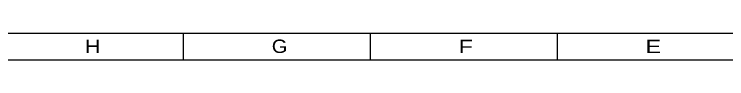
# Model space of a CAD drawing. Header units: inches. Extents: x 0 to 800, y 356 to 444.
# Drawn here: x 632 to 688, y 355.9 to 358 of the extents above; entities that cross this region are included whole.
import ezdxf

# ---------------------------------------------------------------- set-up
doc = ezdxf.new("R2010")
doc.units = ezdxf.units.IN
doc.header["$MEASUREMENT"] = 0

# ---------------------------------------------------------------- blocks, each defined once
blk = doc.blocks.new('block 187')
at = {"color": 7, "lineweight": 25, "true_color": 0xffffff}
blk.add_lwpolyline([(623.441, 355.918), (740.741, 355.918)], dxfattribs=at)
blk = doc.blocks.new('block 208')
at = {"color": 7, "lineweight": 25, "true_color": 0xffffff}
blk.add_lwpolyline([(674.66, 355.918), (674.66, 358.018)], dxfattribs=at)
blk = doc.blocks.new('block 214')
at = {"color": 7, "lineweight": 25, "true_color": 0xffffff}
blk.add_lwpolyline([(659.967, 355.918), (659.967, 358.018)], dxfattribs=at)
blk = doc.blocks.new('block 215')
at = {"color": 7, "lineweight": 25, "true_color": 0xffffff}
blk.add_lwpolyline([(625.541, 358.018), (746.03, 358.018)], dxfattribs=at)
blk = doc.blocks.new('block 217')
at = {"color": 7, "lineweight": 25, "true_color": 0xffffff}
blk.add_lwpolyline([(645.272, 355.918), (645.272, 358.018)], dxfattribs=at)
blk = doc.blocks.new('block 218')
at = {"color": 7, "lineweight": 25, "true_color": 0xffffff}
blk.add_lwpolyline([(623.441, 355.918), (748.13, 355.918)], dxfattribs=at)
blk = doc.blocks.new('block 237')
at = {"color": 2, "true_color": 0xffff00, "insert": (637.509, 356.448), "char_height": 1.04956, "attachment_point": 7}
blk.add_mtext('\\fAdobe Song Std L|b0|i0|c0|p34;\\W1.2;H', dxfattribs=at)
blk = doc.blocks.new('block 238')
at = {"color": 2, "true_color": 0xffff00, "insert": (652.203, 356.448), "char_height": 1.04956, "attachment_point": 7}
blk.add_mtext('\\fAdobe Song Std L|b0|i0|c0|p34;\\W1.12;G', dxfattribs=at)
blk = doc.blocks.new('block 239')
at = {"color": 2, "true_color": 0xffff00, "insert": (666.896, 356.448), "char_height": 1.04956, "attachment_point": 7}
blk.add_mtext('\\fAdobe Song Std L|b0|i0|c0|p34;\\W1.29231;F', dxfattribs=at)
blk = doc.blocks.new('block 240')
at = {"color": 2, "true_color": 0xffff00, "insert": (681.59, 356.448), "char_height": 1.04956, "attachment_point": 7}
blk.add_mtext('\\fAdobe Song Std L|b0|i0|c0|p34;\\W1.29231;E', dxfattribs=at)
blk = doc.blocks.new('block 188')
for name in ['block 215', 'block 217', 'block 214', 'block 208', 'block 237', 'block 238', 'block 239', 'block 240', 'block 218']:
    blk.add_blockref(name, (0, 0))

msp = doc.modelspace()

# ---------------------------------------------------------------- block references
for name in ['block 188', 'block 187']:
    msp.add_blockref(name, (0, 0))

doc.saveas('drawing.dxf')
